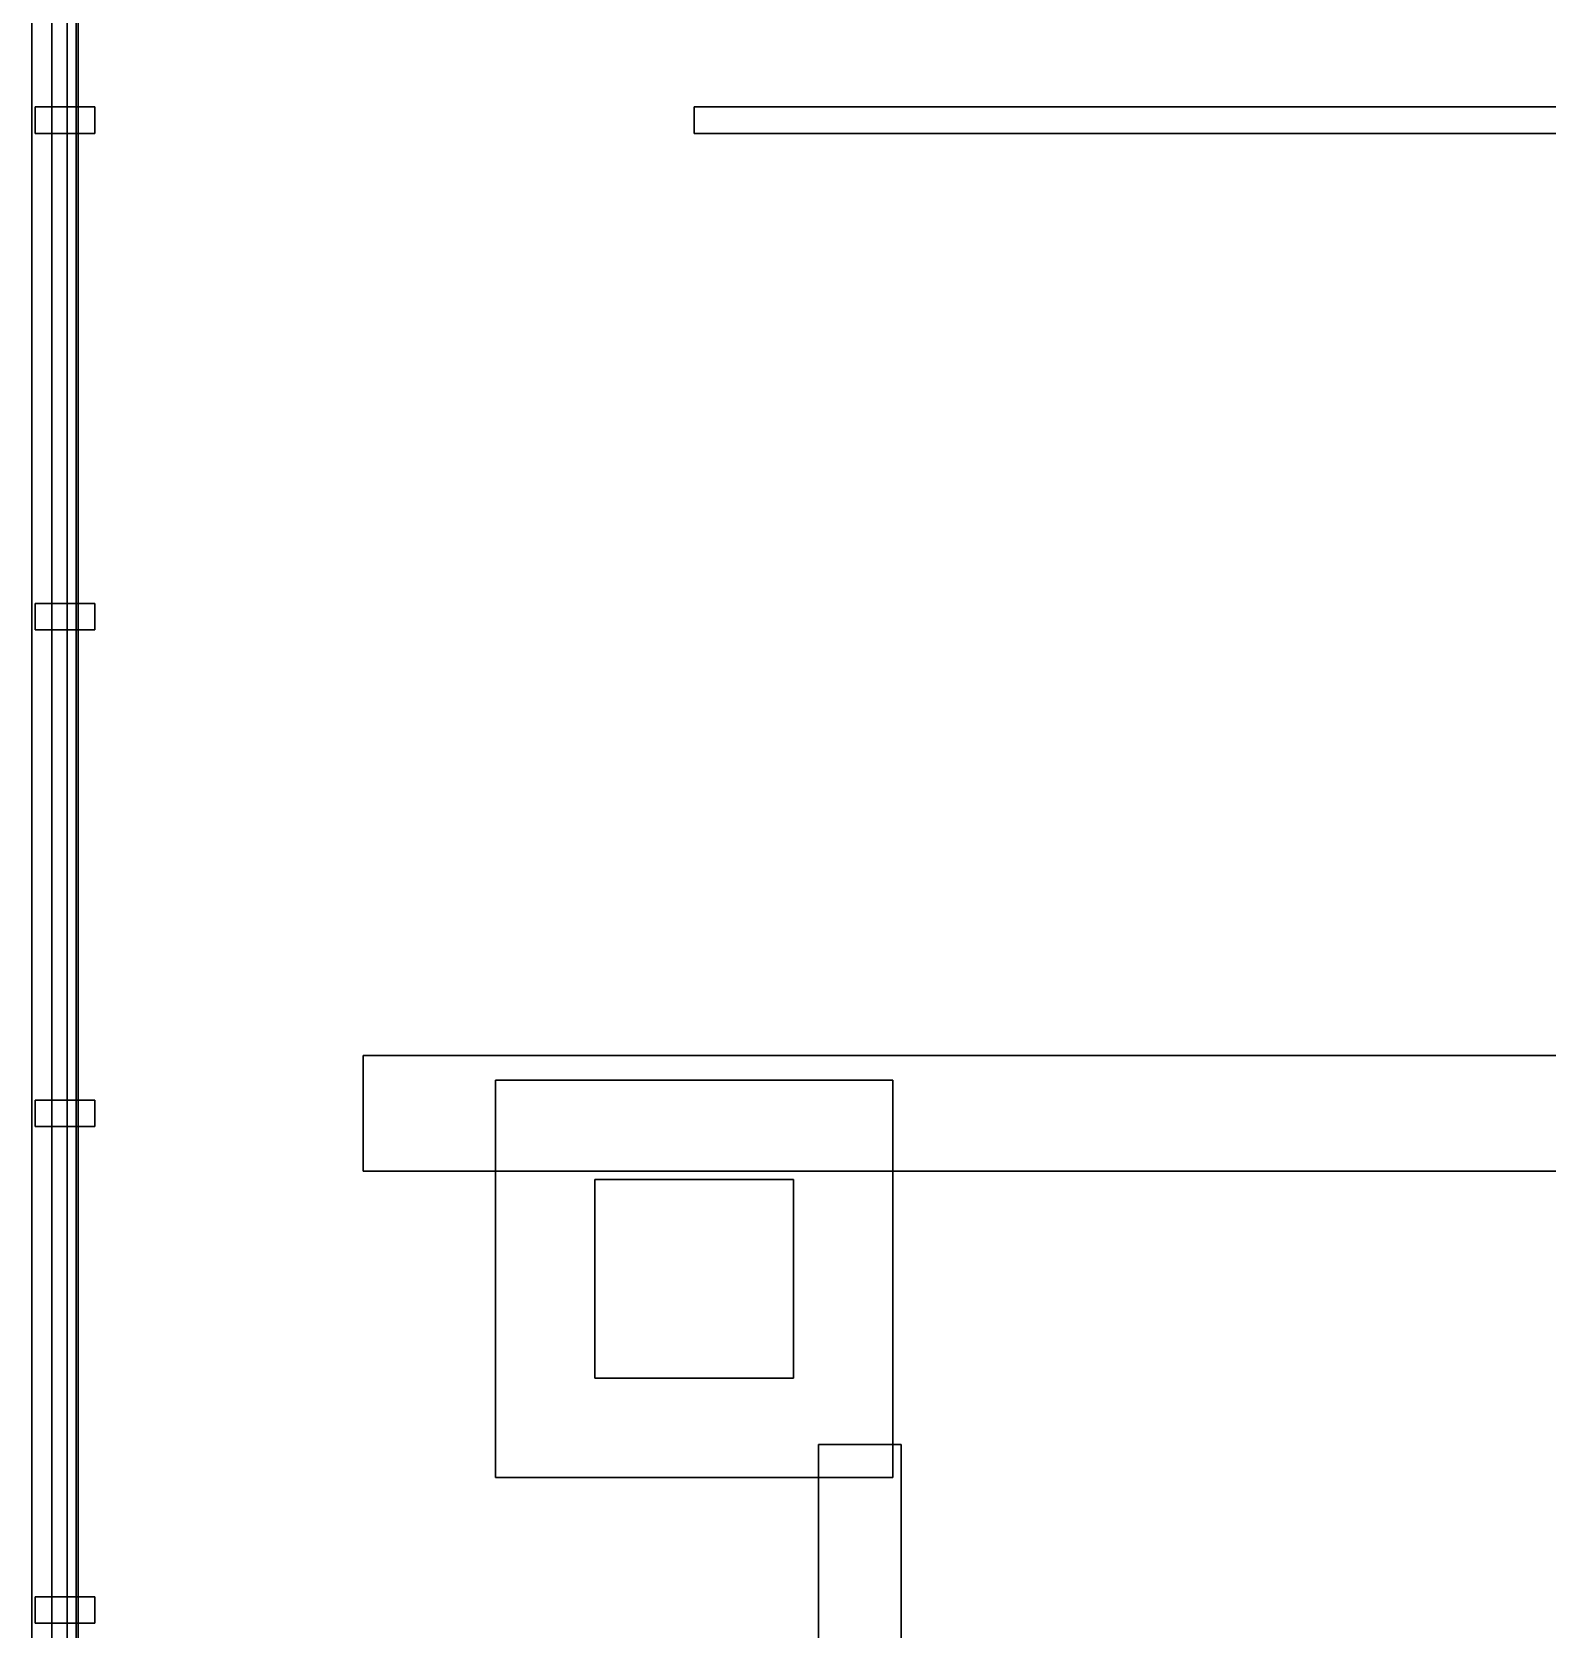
# Model space of a CAD drawing. Extents: x -17000 to 17000, y -13300 to 12090.
# Drawn here: x -17000 to -12425, y 2442 to 7266 of the extents above; entities that cross this region are included whole.
import ezdxf

# ---------------------------------------------------------------- set-up
doc = ezdxf.new("R2010")
doc.units = 0
for name, color, linetype in [('A-GLAZ', 5, 'CONTINUOUS'), ('A-WALL', 7, 'CONTINUOUS'), ('E-TRAY', 1, 'CONTINUOUS'), ('F-SPRN', 1, 'CONTINUOUS'), ('S-COLS', 9, 'CONTINUOUS'), ('S-SLAB', 8, 'CONTINUOUS')]:
    doc.layers.add(name, color=color, linetype=linetype)

msp = doc.modelspace()

# ---------------------------------------------------------------- linework, layer by layer
at = {"layer": 'A-GLAZ'}
for points in [[(-16940, -11900, 940), (-16860, -11900, 940), (-16860, 11900, 940), (-16940, 11900, 940)], [(-16860, -11900, 860), (-16940, -11900, 860), (-16940, 11900, 860), (-16860, 11900, 860)], [(-16940, -11900, 860), (-16940, -11900, 940), (-16940, 11900, 940), (-16940, 11900, 860)], [(-16940, -11900, 2840), (-16860, -11900, 2840), (-16860, 11900, 2840), (-16940, 11900, 2840)], [(-16860, -11900, 2760), (-16940, -11900, 2760), (-16940, 11900, 2760), (-16860, 11900, 2760)], [(-16940, -11900, 2760), (-16940, -11900, 2840), (-16940, 11900, 2840), (-16940, 11900, 2760)], [(-16940, -11900, 3640), (-16860, -11900, 3640), (-16860, 11900, 3640), (-16940, 11900, 3640)], [(-16860, -11900, 3560), (-16940, -11900, 3560), (-16940, 11900, 3560), (-16860, 11900, 3560)], [(-16940, -11900, 3560), (-16940, -11900, 3640), (-16940, 11900, 3640), (-16940, 11900, 3560)], [(-16940, -11900, 4740), (-16860, -11900, 4740), (-16860, 11900, 4740), (-16940, 11900, 4740)], [(-16860, -11900, 4660), (-16940, -11900, 4660), (-16940, 11900, 4660), (-16860, 11900, 4660)], [(-16940, -11900, 4660), (-16940, -11900, 4740), (-16940, 11900, 4740), (-16940, 11900, 4660)], [(-16940, -11900, 6640), (-16860, -11900, 6640), (-16860, 11900, 6640), (-16940, 11900, 6640)], [(-16860, -11900, 6560), (-16940, -11900, 6560), (-16940, 11900, 6560), (-16860, 11900, 6560)], [(-16940, -11900, 6560), (-16940, -11900, 6640), (-16940, 11900, 6640), (-16940, 11900, 6560)], [(-16940, -11900, 7440), (-16860, -11900, 7440), (-16860, 11900, 7440), (-16940, 11900, 7440)], [(-16860, -11900, 7360), (-16940, -11900, 7360), (-16940, 11900, 7360), (-16860, 11900, 7360)], [(-16940, -11900, 7360), (-16940, -11900, 7440), (-16940, 11900, 7440), (-16940, 11900, 7360)], [(-16940, -11900, 8540), (-16860, -11900, 8540), (-16860, 11900, 8540), (-16940, 11900, 8540)], [(-16860, -11900, 8460), (-16940, -11900, 8460), (-16940, 11900, 8460), (-16860, 11900, 8460)], [(-16940, -11900, 8460), (-16940, -11900, 8540), (-16940, 11900, 8540), (-16940, 11900, 8460)], [(-16940, -11900, 10440), (-16860, -11900, 10440), (-16860, 11900, 10440), (-16940, 11900, 10440)], [(-16860, -11900, 10360), (-16940, -11900, 10360), (-16940, 11900, 10360), (-16860, 11900, 10360)], [(-16940, -11900, 10360), (-16940, -11900, 10440), (-16940, 11900, 10440), (-16940, 11900, 10360)], [(-16940, -11900, 11240), (-16860, -11900, 11240), (-16860, 11900, 11240), (-16940, 11900, 11240)], [(-16860, -11900, 11160), (-16940, -11900, 11160), (-16940, 11900, 11160), (-16860, 11900, 11160)], [(-16940, -11900, 11160), (-16940, -11900, 11240), (-16940, 11900, 11240), (-16940, 11900, 11160)], [(-16940, -11900, 12340), (-16860, -11900, 12340), (-16860, 11900, 12340), (-16940, 11900, 12340)], [(-16860, -11900, 12260), (-16940, -11900, 12260), (-16940, 11900, 12260), (-16860, 11900, 12260)], [(-16940, -11900, 12260), (-16940, -11900, 12340), (-16940, 11900, 12340), (-16940, 11900, 12260)], [(-16940, -11900, 14240), (-16860, -11900, 14240), (-16860, 11900, 14240), (-16940, 11900, 14240)], [(-16860, -11900, 14160), (-16940, -11900, 14160), (-16940, 11900, 14160), (-16860, 11900, 14160)], [(-16940, -11900, 14160), (-16940, -11900, 14240), (-16940, 11900, 14240), (-16940, 11900, 14160)], [(-16940, -11900, 15040), (-16860, -11900, 15040), (-16860, 11900, 15040), (-16940, 11900, 15040)], [(-16860, -11900, 14960), (-16940, -11900, 14960), (-16940, 11900, 14960), (-16860, 11900, 14960)], [(-16940, -11900, 14960), (-16940, -11900, 15040), (-16940, 11900, 15040), (-16940, 11900, 14960)], [(-16940, -11900, 16140), (-16860, -11900, 16140), (-16860, 11900, 16140), (-16940, 11900, 16140)], [(-16860, -11900, 16060), (-16940, -11900, 16060), (-16940, 11900, 16060), (-16860, 11900, 16060)], [(-16940, -11900, 16060), (-16940, -11900, 16140), (-16940, 11900, 16140), (-16940, 11900, 16060)], [(-16940, -11900, 18040), (-16860, -11900, 18040), (-16860, 11900, 18040), (-16940, 11900, 18040)], [(-16860, -11900, 17960), (-16940, -11900, 17960), (-16940, 11900, 17960), (-16860, 11900, 17960)], [(-16940, -11900, 17960), (-16940, -11900, 18040), (-16940, 11900, 18040), (-16940, 11900, 17960)], [(-16940, -11900, 18840), (-16860, -11900, 18840), (-16860, 11900, 18840), (-16940, 11900, 18840)], [(-16860, -11900, 18760), (-16940, -11900, 18760), (-16940, 11900, 18760), (-16860, 11900, 18760)], [(-16940, -11900, 18760), (-16940, -11900, 18840), (-16940, 11900, 18840), (-16940, 11900, 18760)], [(-16940, -11900, 19940), (-16860, -11900, 19940), (-16860, 11900, 19940), (-16940, 11900, 19940)], [(-16860, -11900, 19860), (-16940, -11900, 19860), (-16940, 11900, 19860), (-16860, 11900, 19860)], [(-16940, -11900, 19860), (-16940, -11900, 19940), (-16940, 11900, 19940), (-16940, 11900, 19860)], [(-16940, -11900, 21840), (-16860, -11900, 21840), (-16860, 11900, 21840), (-16940, 11900, 21840)], [(-16860, -11900, 21760), (-16940, -11900, 21760), (-16940, 11900, 21760), (-16860, 11900, 21760)], [(-16940, -11900, 21760), (-16940, -11900, 21840), (-16940, 11900, 21840), (-16940, 11900, 21760)], [(-16940, -11900, 22640), (-16860, -11900, 22640), (-16860, 11900, 22640), (-16940, 11900, 22640)], [(-16860, -11900, 22560), (-16940, -11900, 22560), (-16940, 11900, 22560), (-16860, 11900, 22560)], [(-16940, -11900, 22560), (-16940, -11900, 22640), (-16940, 11900, 22640), (-16940, 11900, 22560)], [(-16940, -11900, 23740), (-16860, -11900, 23740), (-16860, 11900, 23740), (-16940, 11900, 23740)], [(-16860, -11900, 23660), (-16940, -11900, 23660), (-16940, 11900, 23660), (-16860, 11900, 23660)], [(-16940, -11900, 23660), (-16940, -11900, 23740), (-16940, 11900, 23740), (-16940, 11900, 23660)], [(-16940, -11900, 25640), (-16860, -11900, 25640), (-16860, 11900, 25640), (-16940, 11900, 25640)], [(-16860, -11900, 25560), (-16940, -11900, 25560), (-16940, 11900, 25560), (-16860, 11900, 25560)], [(-16940, -11900, 25560), (-16940, -11900, 25640), (-16940, 11900, 25640), (-16940, 11900, 25560)], [(-16940, -11900, 26440), (-16860, -11900, 26440), (-16860, 11900, 26440), (-16940, 11900, 26440)], [(-16860, -11900, 26360), (-16940, -11900, 26360), (-16940, 11900, 26360), (-16860, 11900, 26360)], [(-16940, -11900, 26360), (-16940, -11900, 26440), (-16940, 11900, 26440), (-16940, 11900, 26360)], [(-16860, -11900, 860), (-16860, 11900, 860), (-16860, 11900, 940), (-16860, -11900, 940)], [(-16860, -11900, 2760), (-16860, 11900, 2760), (-16860, 11900, 2840), (-16860, -11900, 2840)], [(-16860, -11900, 3560), (-16860, 11900, 3560), (-16860, 11900, 3640), (-16860, -11900, 3640)], [(-16860, -11900, 4660), (-16860, 11900, 4660), (-16860, 11900, 4740), (-16860, -11900, 4740)], [(-16860, -11900, 6560), (-16860, 11900, 6560), (-16860, 11900, 6640), (-16860, -11900, 6640)], [(-16860, -11900, 7360), (-16860, 11900, 7360), (-16860, 11900, 7440), (-16860, -11900, 7440)], [(-16860, -11900, 8460), (-16860, 11900, 8460), (-16860, 11900, 8540), (-16860, -11900, 8540)], [(-16860, -11900, 10360), (-16860, 11900, 10360), (-16860, 11900, 10440), (-16860, -11900, 10440)], [(-16860, -11900, 11160), (-16860, 11900, 11160), (-16860, 11900, 11240), (-16860, -11900, 11240)], [(-16860, -11900, 12260), (-16860, 11900, 12260), (-16860, 11900, 12340), (-16860, -11900, 12340)], [(-16860, -11900, 14160), (-16860, 11900, 14160), (-16860, 11900, 14240), (-16860, -11900, 14240)], [(-16860, -11900, 14960), (-16860, 11900, 14960), (-16860, 11900, 15040), (-16860, -11900, 15040)], [(-16860, -11900, 16060), (-16860, 11900, 16060), (-16860, 11900, 16140), (-16860, -11900, 16140)], [(-16860, -11900, 17960), (-16860, 11900, 17960), (-16860, 11900, 18040), (-16860, -11900, 18040)], [(-16860, -11900, 18760), (-16860, 11900, 18760), (-16860, 11900, 18840), (-16860, -11900, 18840)], [(-16860, -11900, 19860), (-16860, 11900, 19860), (-16860, 11900, 19940), (-16860, -11900, 19940)], [(-16860, -11900, 21760), (-16860, 11900, 21760), (-16860, 11900, 21840), (-16860, -11900, 21840)], [(-16860, -11900, 22560), (-16860, 11900, 22560), (-16860, 11900, 22640), (-16860, -11900, 22640)], [(-16860, -11900, 23660), (-16860, 11900, 23660), (-16860, 11900, 23740), (-16860, -11900, 23740)], [(-16860, -11900, 25560), (-16860, 11900, 25560), (-16860, 11900, 25640), (-16860, -11900, 25640)], [(-16860, -11900, 26360), (-16860, 11900, 26360), (-16860, 11900, 26440), (-16860, -11900, 26440)], [(-16894, -11800, 3600), (-16866, -11800, 3600), (-16866, 11800, 3600), (-16894, 11800, 3600)], [(-16866, -11800, 200), (-16894, -11800, 200), (-16894, 11800, 200), (-16866, 11800, 200)], [(-16894, -11800, 200), (-16894, -11800, 3600), (-16894, 11800, 3600), (-16894, 11800, 200)], [(-16894, -11800, 7400), (-16866, -11800, 7400), (-16866, 11800, 7400), (-16894, 11800, 7400)], [(-16866, -11800, 4000), (-16894, -11800, 4000), (-16894, 11800, 4000), (-16866, 11800, 4000)], [(-16894, -11800, 4000), (-16894, -11800, 7400), (-16894, 11800, 7400), (-16894, 11800, 4000)], [(-16894, -11800, 11200), (-16866, -11800, 11200), (-16866, 11800, 11200), (-16894, 11800, 11200)], [(-16866, -11800, 7800), (-16894, -11800, 7800), (-16894, 11800, 7800), (-16866, 11800, 7800)], [(-16894, -11800, 7800), (-16894, -11800, 11200), (-16894, 11800, 11200), (-16894, 11800, 7800)], [(-16894, -11800, 15000), (-16866, -11800, 15000), (-16866, 11800, 15000), (-16894, 11800, 15000)], [(-16866, -11800, 11600), (-16894, -11800, 11600), (-16894, 11800, 11600), (-16866, 11800, 11600)], [(-16894, -11800, 11600), (-16894, -11800, 15000), (-16894, 11800, 15000), (-16894, 11800, 11600)], [(-16894, -11800, 18800), (-16866, -11800, 18800), (-16866, 11800, 18800), (-16894, 11800, 18800)], [(-16866, -11800, 15400), (-16894, -11800, 15400), (-16894, 11800, 15400), (-16866, 11800, 15400)], [(-16894, -11800, 15400), (-16894, -11800, 18800), (-16894, 11800, 18800), (-16894, 11800, 15400)], [(-16894, -11800, 22600), (-16866, -11800, 22600), (-16866, 11800, 22600), (-16894, 11800, 22600)], [(-16866, -11800, 19200), (-16894, -11800, 19200), (-16894, 11800, 19200), (-16866, 11800, 19200)], [(-16894, -11800, 19200), (-16894, -11800, 22600), (-16894, 11800, 22600), (-16894, 11800, 19200)], [(-16894, -11800, 26400), (-16866, -11800, 26400), (-16866, 11800, 26400), (-16894, 11800, 26400)], [(-16866, -11800, 23000), (-16894, -11800, 23000), (-16894, 11800, 23000), (-16866, 11800, 23000)], [(-16894, -11800, 23000), (-16894, -11800, 26400), (-16894, 11800, 26400), (-16894, 11800, 23000)], [(-16866, -11800, 200), (-16866, 11800, 200), (-16866, 11800, 3600), (-16866, -11800, 3600)], [(-16866, -11800, 4000), (-16866, 11800, 4000), (-16866, 11800, 7400), (-16866, -11800, 7400)], [(-16866, -11800, 7800), (-16866, 11800, 7800), (-16866, 11800, 11200), (-16866, -11800, 11200)], [(-16866, -11800, 11600), (-16866, 11800, 11600), (-16866, 11800, 15000), (-16866, -11800, 15000)], [(-16866, -11800, 15400), (-16866, 11800, 15400), (-16866, 11800, 18800), (-16866, -11800, 18800)], [(-16866, -11800, 19200), (-16866, 11800, 19200), (-16866, 11800, 22600), (-16866, -11800, 22600)], [(-16866, -11800, 23000), (-16866, 11800, 23000), (-16866, 11800, 26400), (-16866, -11800, 26400)], [(-16990, 6960, 3625), (-16810, 6960, 3625), (-16810, 7040, 3625), (-16990, 7040, 3625)], [(-16810, 6960, 175), (-16990, 6960, 175), (-16990, 7040, 175), (-16810, 7040, 175)], [(-16990, 7040, 175), (-16990, 7040, 3625), (-16810, 7040, 3625), (-16810, 7040, 175)], [(-16990, 6960, 175), (-16990, 6960, 3625), (-16990, 7040, 3625), (-16990, 7040, 175)], [(-16990, 6960, 7425), (-16810, 6960, 7425), (-16810, 7040, 7425), (-16990, 7040, 7425)], [(-16810, 6960, 3975), (-16990, 6960, 3975), (-16990, 7040, 3975), (-16810, 7040, 3975)], [(-16990, 7040, 3975), (-16990, 7040, 7425), (-16810, 7040, 7425), (-16810, 7040, 3975)], [(-16990, 6960, 3975), (-16990, 6960, 7425), (-16990, 7040, 7425), (-16990, 7040, 3975)], [(-16990, 6960, 11225), (-16810, 6960, 11225), (-16810, 7040, 11225), (-16990, 7040, 11225)], [(-16810, 6960, 7775), (-16990, 6960, 7775), (-16990, 7040, 7775), (-16810, 7040, 7775)], [(-16990, 7040, 7775), (-16990, 7040, 11225), (-16810, 7040, 11225), (-16810, 7040, 7775)], [(-16990, 6960, 7775), (-16990, 6960, 11225), (-16990, 7040, 11225), (-16990, 7040, 7775)], [(-16990, 6960, 15025), (-16810, 6960, 15025), (-16810, 7040, 15025), (-16990, 7040, 15025)], [(-16810, 6960, 11575), (-16990, 6960, 11575), (-16990, 7040, 11575), (-16810, 7040, 11575)], [(-16990, 7040, 11575), (-16990, 7040, 15025), (-16810, 7040, 15025), (-16810, 7040, 11575)], [(-16990, 6960, 11575), (-16990, 6960, 15025), (-16990, 7040, 15025), (-16990, 7040, 11575)], [(-16990, 6960, 18825), (-16810, 6960, 18825), (-16810, 7040, 18825), (-16990, 7040, 18825)], [(-16810, 6960, 15375), (-16990, 6960, 15375), (-16990, 7040, 15375), (-16810, 7040, 15375)], [(-16990, 7040, 15375), (-16990, 7040, 18825), (-16810, 7040, 18825), (-16810, 7040, 15375)], [(-16990, 6960, 15375), (-16990, 6960, 18825), (-16990, 7040, 18825), (-16990, 7040, 15375)], [(-16990, 6960, 22625), (-16810, 6960, 22625), (-16810, 7040, 22625), (-16990, 7040, 22625)], [(-16810, 6960, 19175), (-16990, 6960, 19175), (-16990, 7040, 19175), (-16810, 7040, 19175)], [(-16990, 7040, 19175), (-16990, 7040, 22625), (-16810, 7040, 22625), (-16810, 7040, 19175)], [(-16990, 6960, 19175), (-16990, 6960, 22625), (-16990, 7040, 22625), (-16990, 7040, 19175)], [(-16990, 6960, 26425), (-16810, 6960, 26425), (-16810, 7040, 26425), (-16990, 7040, 26425)], [(-16810, 6960, 22975), (-16990, 6960, 22975), (-16990, 7040, 22975), (-16810, 7040, 22975)], [(-16990, 7040, 22975), (-16990, 7040, 26425), (-16810, 7040, 26425), (-16810, 7040, 22975)], [(-16990, 6960, 22975), (-16990, 6960, 26425), (-16990, 7040, 26425), (-16990, 7040, 22975)], [(-16810, 6960, 175), (-16810, 7040, 175), (-16810, 7040, 3625), (-16810, 6960, 3625)], [(-16810, 6960, 3975), (-16810, 7040, 3975), (-16810, 7040, 7425), (-16810, 6960, 7425)], [(-16810, 6960, 7775), (-16810, 7040, 7775), (-16810, 7040, 11225), (-16810, 6960, 11225)], [(-16810, 6960, 11575), (-16810, 7040, 11575), (-16810, 7040, 15025), (-16810, 6960, 15025)], [(-16810, 6960, 15375), (-16810, 7040, 15375), (-16810, 7040, 18825), (-16810, 6960, 18825)], [(-16810, 6960, 19175), (-16810, 7040, 19175), (-16810, 7040, 22625), (-16810, 6960, 22625)], [(-16810, 6960, 22975), (-16810, 7040, 22975), (-16810, 7040, 26425), (-16810, 6960, 26425)], [(-16990, 6960, 175), (-16810, 6960, 175), (-16810, 6960, 3625), (-16990, 6960, 3625)], [(-16990, 6960, 3975), (-16810, 6960, 3975), (-16810, 6960, 7425), (-16990, 6960, 7425)], [(-16990, 6960, 7775), (-16810, 6960, 7775), (-16810, 6960, 11225), (-16990, 6960, 11225)], [(-16990, 6960, 11575), (-16810, 6960, 11575), (-16810, 6960, 15025), (-16990, 6960, 15025)], [(-16990, 6960, 15375), (-16810, 6960, 15375), (-16810, 6960, 18825), (-16990, 6960, 18825)], [(-16990, 6960, 19175), (-16810, 6960, 19175), (-16810, 6960, 22625), (-16990, 6960, 22625)], [(-16990, 6960, 22975), (-16810, 6960, 22975), (-16810, 6960, 26425), (-16990, 6960, 26425)], [(-16990, 5460, 3625), (-16810, 5460, 3625), (-16810, 5540, 3625), (-16990, 5540, 3625)], [(-16810, 5460, 175), (-16990, 5460, 175), (-16990, 5540, 175), (-16810, 5540, 175)], [(-16990, 5540, 175), (-16990, 5540, 3625), (-16810, 5540, 3625), (-16810, 5540, 175)], [(-16990, 5460, 175), (-16990, 5460, 3625), (-16990, 5540, 3625), (-16990, 5540, 175)], [(-16990, 5460, 7425), (-16810, 5460, 7425), (-16810, 5540, 7425), (-16990, 5540, 7425)], [(-16810, 5460, 3975), (-16990, 5460, 3975), (-16990, 5540, 3975), (-16810, 5540, 3975)], [(-16990, 5540, 3975), (-16990, 5540, 7425), (-16810, 5540, 7425), (-16810, 5540, 3975)], [(-16990, 5460, 3975), (-16990, 5460, 7425), (-16990, 5540, 7425), (-16990, 5540, 3975)], [(-16990, 5460, 11225), (-16810, 5460, 11225), (-16810, 5540, 11225), (-16990, 5540, 11225)], [(-16810, 5460, 7775), (-16990, 5460, 7775), (-16990, 5540, 7775), (-16810, 5540, 7775)], [(-16990, 5540, 7775), (-16990, 5540, 11225), (-16810, 5540, 11225), (-16810, 5540, 7775)], [(-16990, 5460, 7775), (-16990, 5460, 11225), (-16990, 5540, 11225), (-16990, 5540, 7775)], [(-16990, 5460, 15025), (-16810, 5460, 15025), (-16810, 5540, 15025), (-16990, 5540, 15025)], [(-16810, 5460, 11575), (-16990, 5460, 11575), (-16990, 5540, 11575), (-16810, 5540, 11575)], [(-16990, 5540, 11575), (-16990, 5540, 15025), (-16810, 5540, 15025), (-16810, 5540, 11575)], [(-16990, 5460, 11575), (-16990, 5460, 15025), (-16990, 5540, 15025), (-16990, 5540, 11575)], [(-16990, 5460, 18825), (-16810, 5460, 18825), (-16810, 5540, 18825), (-16990, 5540, 18825)], [(-16810, 5460, 15375), (-16990, 5460, 15375), (-16990, 5540, 15375), (-16810, 5540, 15375)], [(-16990, 5540, 15375), (-16990, 5540, 18825), (-16810, 5540, 18825), (-16810, 5540, 15375)], [(-16990, 5460, 15375), (-16990, 5460, 18825), (-16990, 5540, 18825), (-16990, 5540, 15375)], [(-16990, 5460, 22625), (-16810, 5460, 22625), (-16810, 5540, 22625), (-16990, 5540, 22625)], [(-16810, 5460, 19175), (-16990, 5460, 19175), (-16990, 5540, 19175), (-16810, 5540, 19175)], [(-16990, 5540, 19175), (-16990, 5540, 22625), (-16810, 5540, 22625), (-16810, 5540, 19175)], [(-16990, 5460, 19175), (-16990, 5460, 22625), (-16990, 5540, 22625), (-16990, 5540, 19175)], [(-16990, 5460, 26425), (-16810, 5460, 26425), (-16810, 5540, 26425), (-16990, 5540, 26425)], [(-16810, 5460, 22975), (-16990, 5460, 22975), (-16990, 5540, 22975), (-16810, 5540, 22975)], [(-16990, 5540, 22975), (-16990, 5540, 26425), (-16810, 5540, 26425), (-16810, 5540, 22975)], [(-16990, 5460, 22975), (-16990, 5460, 26425), (-16990, 5540, 26425), (-16990, 5540, 22975)], [(-16810, 5460, 175), (-16810, 5540, 175), (-16810, 5540, 3625), (-16810, 5460, 3625)], [(-16810, 5460, 3975), (-16810, 5540, 3975), (-16810, 5540, 7425), (-16810, 5460, 7425)], [(-16810, 5460, 7775), (-16810, 5540, 7775), (-16810, 5540, 11225), (-16810, 5460, 11225)], [(-16810, 5460, 11575), (-16810, 5540, 11575), (-16810, 5540, 15025), (-16810, 5460, 15025)], [(-16810, 5460, 15375), (-16810, 5540, 15375), (-16810, 5540, 18825), (-16810, 5460, 18825)], [(-16810, 5460, 19175), (-16810, 5540, 19175), (-16810, 5540, 22625), (-16810, 5460, 22625)], [(-16810, 5460, 22975), (-16810, 5540, 22975), (-16810, 5540, 26425), (-16810, 5460, 26425)], [(-16990, 5460, 175), (-16810, 5460, 175), (-16810, 5460, 3625), (-16990, 5460, 3625)], [(-16990, 5460, 3975), (-16810, 5460, 3975), (-16810, 5460, 7425), (-16990, 5460, 7425)], [(-16990, 5460, 7775), (-16810, 5460, 7775), (-16810, 5460, 11225), (-16990, 5460, 11225)], [(-16990, 5460, 11575), (-16810, 5460, 11575), (-16810, 5460, 15025), (-16990, 5460, 15025)], [(-16990, 5460, 15375), (-16810, 5460, 15375), (-16810, 5460, 18825), (-16990, 5460, 18825)], [(-16990, 5460, 19175), (-16810, 5460, 19175), (-16810, 5460, 22625), (-16990, 5460, 22625)], [(-16990, 5460, 22975), (-16810, 5460, 22975), (-16810, 5460, 26425), (-16990, 5460, 26425)], [(-16990, 3960, 3625), (-16810, 3960, 3625), (-16810, 4040, 3625), (-16990, 4040, 3625)], [(-16810, 3960, 175), (-16990, 3960, 175), (-16990, 4040, 175), (-16810, 4040, 175)], [(-16990, 4040, 175), (-16990, 4040, 3625), (-16810, 4040, 3625), (-16810, 4040, 175)], [(-16990, 3960, 175), (-16990, 3960, 3625), (-16990, 4040, 3625), (-16990, 4040, 175)], [(-16990, 3960, 7425), (-16810, 3960, 7425), (-16810, 4040, 7425), (-16990, 4040, 7425)], [(-16810, 3960, 3975), (-16990, 3960, 3975), (-16990, 4040, 3975), (-16810, 4040, 3975)], [(-16990, 4040, 3975), (-16990, 4040, 7425), (-16810, 4040, 7425), (-16810, 4040, 3975)], [(-16990, 3960, 3975), (-16990, 3960, 7425), (-16990, 4040, 7425), (-16990, 4040, 3975)], [(-16990, 3960, 11225), (-16810, 3960, 11225), (-16810, 4040, 11225), (-16990, 4040, 11225)], [(-16810, 3960, 7775), (-16990, 3960, 7775), (-16990, 4040, 7775), (-16810, 4040, 7775)], [(-16990, 4040, 7775), (-16990, 4040, 11225), (-16810, 4040, 11225), (-16810, 4040, 7775)], [(-16990, 3960, 7775), (-16990, 3960, 11225), (-16990, 4040, 11225), (-16990, 4040, 7775)], [(-16990, 3960, 15025), (-16810, 3960, 15025), (-16810, 4040, 15025), (-16990, 4040, 15025)], [(-16810, 3960, 11575), (-16990, 3960, 11575), (-16990, 4040, 11575), (-16810, 4040, 11575)], [(-16990, 4040, 11575), (-16990, 4040, 15025), (-16810, 4040, 15025), (-16810, 4040, 11575)], [(-16990, 3960, 11575), (-16990, 3960, 15025), (-16990, 4040, 15025), (-16990, 4040, 11575)], [(-16990, 3960, 18825), (-16810, 3960, 18825), (-16810, 4040, 18825), (-16990, 4040, 18825)], [(-16810, 3960, 15375), (-16990, 3960, 15375), (-16990, 4040, 15375), (-16810, 4040, 15375)], [(-16990, 4040, 15375), (-16990, 4040, 18825), (-16810, 4040, 18825), (-16810, 4040, 15375)], [(-16990, 3960, 15375), (-16990, 3960, 18825), (-16990, 4040, 18825), (-16990, 4040, 15375)], [(-16990, 3960, 22625), (-16810, 3960, 22625), (-16810, 4040, 22625), (-16990, 4040, 22625)], [(-16810, 3960, 19175), (-16990, 3960, 19175), (-16990, 4040, 19175), (-16810, 4040, 19175)], [(-16990, 4040, 19175), (-16990, 4040, 22625), (-16810, 4040, 22625), (-16810, 4040, 19175)], [(-16990, 3960, 19175), (-16990, 3960, 22625), (-16990, 4040, 22625), (-16990, 4040, 19175)], [(-16990, 3960, 26425), (-16810, 3960, 26425), (-16810, 4040, 26425), (-16990, 4040, 26425)], [(-16810, 3960, 22975), (-16990, 3960, 22975), (-16990, 4040, 22975), (-16810, 4040, 22975)], [(-16990, 4040, 22975), (-16990, 4040, 26425), (-16810, 4040, 26425), (-16810, 4040, 22975)], [(-16990, 3960, 22975), (-16990, 3960, 26425), (-16990, 4040, 26425), (-16990, 4040, 22975)], [(-16810, 3960, 175), (-16810, 4040, 175), (-16810, 4040, 3625), (-16810, 3960, 3625)], [(-16810, 3960, 3975), (-16810, 4040, 3975), (-16810, 4040, 7425), (-16810, 3960, 7425)], [(-16810, 3960, 7775), (-16810, 4040, 7775), (-16810, 4040, 11225), (-16810, 3960, 11225)], [(-16810, 3960, 11575), (-16810, 4040, 11575), (-16810, 4040, 15025), (-16810, 3960, 15025)], [(-16810, 3960, 15375), (-16810, 4040, 15375), (-16810, 4040, 18825), (-16810, 3960, 18825)], [(-16810, 3960, 19175), (-16810, 4040, 19175), (-16810, 4040, 22625), (-16810, 3960, 22625)], [(-16810, 3960, 22975), (-16810, 4040, 22975), (-16810, 4040, 26425), (-16810, 3960, 26425)], [(-16990, 3960, 175), (-16810, 3960, 175), (-16810, 3960, 3625), (-16990, 3960, 3625)], [(-16990, 3960, 3975), (-16810, 3960, 3975), (-16810, 3960, 7425), (-16990, 3960, 7425)], [(-16990, 3960, 7775), (-16810, 3960, 7775), (-16810, 3960, 11225), (-16990, 3960, 11225)], [(-16990, 3960, 11575), (-16810, 3960, 11575), (-16810, 3960, 15025), (-16990, 3960, 15025)], [(-16990, 3960, 15375), (-16810, 3960, 15375), (-16810, 3960, 18825), (-16990, 3960, 18825)], [(-16990, 3960, 19175), (-16810, 3960, 19175), (-16810, 3960, 22625), (-16990, 3960, 22625)], [(-16990, 3960, 22975), (-16810, 3960, 22975), (-16810, 3960, 26425), (-16990, 3960, 26425)], [(-16990, 2460, 3625), (-16810, 2460, 3625), (-16810, 2540, 3625), (-16990, 2540, 3625)], [(-16810, 2460, 175), (-16990, 2460, 175), (-16990, 2540, 175), (-16810, 2540, 175)], [(-16990, 2540, 175), (-16990, 2540, 3625), (-16810, 2540, 3625), (-16810, 2540, 175)], [(-16990, 2460, 175), (-16990, 2460, 3625), (-16990, 2540, 3625), (-16990, 2540, 175)], [(-16990, 2460, 7425), (-16810, 2460, 7425), (-16810, 2540, 7425), (-16990, 2540, 7425)], [(-16810, 2460, 3975), (-16990, 2460, 3975), (-16990, 2540, 3975), (-16810, 2540, 3975)], [(-16990, 2540, 3975), (-16990, 2540, 7425), (-16810, 2540, 7425), (-16810, 2540, 3975)], [(-16990, 2460, 3975), (-16990, 2460, 7425), (-16990, 2540, 7425), (-16990, 2540, 3975)], [(-16990, 2460, 11225), (-16810, 2460, 11225), (-16810, 2540, 11225), (-16990, 2540, 11225)], [(-16810, 2460, 7775), (-16990, 2460, 7775), (-16990, 2540, 7775), (-16810, 2540, 7775)], [(-16990, 2540, 7775), (-16990, 2540, 11225), (-16810, 2540, 11225), (-16810, 2540, 7775)], [(-16990, 2460, 7775), (-16990, 2460, 11225), (-16990, 2540, 11225), (-16990, 2540, 7775)], [(-16990, 2460, 15025), (-16810, 2460, 15025), (-16810, 2540, 15025), (-16990, 2540, 15025)], [(-16810, 2460, 11575), (-16990, 2460, 11575), (-16990, 2540, 11575), (-16810, 2540, 11575)], [(-16990, 2540, 11575), (-16990, 2540, 15025), (-16810, 2540, 15025), (-16810, 2540, 11575)], [(-16990, 2460, 11575), (-16990, 2460, 15025), (-16990, 2540, 15025), (-16990, 2540, 11575)], [(-16990, 2460, 18825), (-16810, 2460, 18825), (-16810, 2540, 18825), (-16990, 2540, 18825)], [(-16810, 2460, 15375), (-16990, 2460, 15375), (-16990, 2540, 15375), (-16810, 2540, 15375)], [(-16990, 2540, 15375), (-16990, 2540, 18825), (-16810, 2540, 18825), (-16810, 2540, 15375)], [(-16990, 2460, 15375), (-16990, 2460, 18825), (-16990, 2540, 18825), (-16990, 2540, 15375)], [(-16990, 2460, 22625), (-16810, 2460, 22625), (-16810, 2540, 22625), (-16990, 2540, 22625)], [(-16810, 2460, 19175), (-16990, 2460, 19175), (-16990, 2540, 19175), (-16810, 2540, 19175)], [(-16990, 2540, 19175), (-16990, 2540, 22625), (-16810, 2540, 22625), (-16810, 2540, 19175)], [(-16990, 2460, 19175), (-16990, 2460, 22625), (-16990, 2540, 22625), (-16990, 2540, 19175)], [(-16990, 2460, 26425), (-16810, 2460, 26425), (-16810, 2540, 26425), (-16990, 2540, 26425)], [(-16810, 2460, 22975), (-16990, 2460, 22975), (-16990, 2540, 22975), (-16810, 2540, 22975)], [(-16990, 2540, 22975), (-16990, 2540, 26425), (-16810, 2540, 26425), (-16810, 2540, 22975)], [(-16990, 2460, 22975), (-16990, 2460, 26425), (-16990, 2540, 26425), (-16990, 2540, 22975)], [(-16810, 2460, 175), (-16810, 2540, 175), (-16810, 2540, 3625), (-16810, 2460, 3625)], [(-16810, 2460, 3975), (-16810, 2540, 3975), (-16810, 2540, 7425), (-16810, 2460, 7425)], [(-16810, 2460, 7775), (-16810, 2540, 7775), (-16810, 2540, 11225), (-16810, 2460, 11225)], [(-16810, 2460, 11575), (-16810, 2540, 11575), (-16810, 2540, 15025), (-16810, 2460, 15025)], [(-16810, 2460, 15375), (-16810, 2540, 15375), (-16810, 2540, 18825), (-16810, 2460, 18825)], [(-16810, 2460, 19175), (-16810, 2540, 19175), (-16810, 2540, 22625), (-16810, 2460, 22625)], [(-16810, 2460, 22975), (-16810, 2540, 22975), (-16810, 2540, 26425), (-16810, 2460, 26425)], [(-16990, 2460, 175), (-16810, 2460, 175), (-16810, 2460, 3625), (-16990, 2460, 3625)], [(-16990, 2460, 3975), (-16810, 2460, 3975), (-16810, 2460, 7425), (-16990, 2460, 7425)], [(-16990, 2460, 7775), (-16810, 2460, 7775), (-16810, 2460, 11225), (-16990, 2460, 11225)], [(-16990, 2460, 11575), (-16810, 2460, 11575), (-16810, 2460, 15025), (-16990, 2460, 15025)], [(-16990, 2460, 15375), (-16810, 2460, 15375), (-16810, 2460, 18825), (-16990, 2460, 18825)], [(-16990, 2460, 19175), (-16810, 2460, 19175), (-16810, 2460, 22625), (-16990, 2460, 22625)], [(-16990, 2460, 22975), (-16810, 2460, 22975), (-16810, 2460, 26425), (-16990, 2460, 26425)]]:
    msp.add_3dface(points, dxfattribs=at)
at = {"layer": 'A-WALL'}
for points in [[(-14625, -3000, 3625), (-14375, -3000, 3625), (-14375, 3000, 3625), (-14625, 3000, 3625)], [(-14375, -3000, 175), (-14625, -3000, 175), (-14625, 3000, 175), (-14375, 3000, 175)], [(-14625, 3000, 175), (-14625, 3000, 3625), (-14375, 3000, 3625), (-14375, 3000, 175)], [(-14625, -3000, 175), (-14625, -3000, 3625), (-14625, 3000, 3625), (-14625, 3000, 175)], [(-14625, -3000, 7425), (-14375, -3000, 7425), (-14375, 3000, 7425), (-14625, 3000, 7425)], [(-14375, -3000, 3975), (-14625, -3000, 3975), (-14625, 3000, 3975), (-14375, 3000, 3975)], [(-14625, 3000, 3975), (-14625, 3000, 7425), (-14375, 3000, 7425), (-14375, 3000, 3975)], [(-14625, -3000, 3975), (-14625, -3000, 7425), (-14625, 3000, 7425), (-14625, 3000, 3975)], [(-14625, -3000, 11225), (-14375, -3000, 11225), (-14375, 3000, 11225), (-14625, 3000, 11225)], [(-14375, -3000, 7775), (-14625, -3000, 7775), (-14625, 3000, 7775), (-14375, 3000, 7775)], [(-14625, 3000, 7775), (-14625, 3000, 11225), (-14375, 3000, 11225), (-14375, 3000, 7775)], [(-14625, -3000, 7775), (-14625, -3000, 11225), (-14625, 3000, 11225), (-14625, 3000, 7775)], [(-14625, -3000, 15025), (-14375, -3000, 15025), (-14375, 3000, 15025), (-14625, 3000, 15025)], [(-14375, -3000, 11575), (-14625, -3000, 11575), (-14625, 3000, 11575), (-14375, 3000, 11575)], [(-14625, 3000, 11575), (-14625, 3000, 15025), (-14375, 3000, 15025), (-14375, 3000, 11575)], [(-14625, -3000, 11575), (-14625, -3000, 15025), (-14625, 3000, 15025), (-14625, 3000, 11575)], [(-14625, -3000, 18825), (-14375, -3000, 18825), (-14375, 3000, 18825), (-14625, 3000, 18825)], [(-14375, -3000, 15375), (-14625, -3000, 15375), (-14625, 3000, 15375), (-14375, 3000, 15375)], [(-14625, 3000, 15375), (-14625, 3000, 18825), (-14375, 3000, 18825), (-14375, 3000, 15375)], [(-14625, -3000, 15375), (-14625, -3000, 18825), (-14625, 3000, 18825), (-14625, 3000, 15375)], [(-14625, -3000, 22625), (-14375, -3000, 22625), (-14375, 3000, 22625), (-14625, 3000, 22625)], [(-14375, -3000, 19175), (-14625, -3000, 19175), (-14625, 3000, 19175), (-14375, 3000, 19175)], [(-14625, 3000, 19175), (-14625, 3000, 22625), (-14375, 3000, 22625), (-14375, 3000, 19175)], [(-14625, -3000, 19175), (-14625, -3000, 22625), (-14625, 3000, 22625), (-14625, 3000, 19175)], [(-14375, -3000, 175), (-14375, 3000, 175), (-14375, 3000, 3625), (-14375, -3000, 3625)], [(-14375, -3000, 3975), (-14375, 3000, 3975), (-14375, 3000, 7425), (-14375, -3000, 7425)], [(-14375, -3000, 7775), (-14375, 3000, 7775), (-14375, 3000, 11225), (-14375, -3000, 11225)], [(-14375, -3000, 11575), (-14375, 3000, 11575), (-14375, 3000, 15025), (-14375, -3000, 15025)], [(-14375, -3000, 15375), (-14375, 3000, 15375), (-14375, 3000, 18825), (-14375, -3000, 18825)], [(-14375, -3000, 19175), (-14375, 3000, 19175), (-14375, 3000, 22625), (-14375, -3000, 22625)]]:
    msp.add_3dface(points, dxfattribs=at)
at = {"layer": 'E-TRAY'}
for points in [[(-16000, 3825, 14080), (16000, 3825, 14080), (16000, 4175, 14080), (-16000, 4175, 14080)], [(16000, 3825, 14020), (-16000, 3825, 14020), (-16000, 4175, 14020), (16000, 4175, 14020)], [(-16000, 4175, 14020), (-16000, 4175, 14080), (16000, 4175, 14080), (16000, 4175, 14020)], [(-16000, 3825, 14020), (-16000, 3825, 14080), (-16000, 4175, 14080), (-16000, 4175, 14020)], [(-16000, 3825, 17880), (16000, 3825, 17880), (16000, 4175, 17880), (-16000, 4175, 17880)], [(16000, 3825, 17820), (-16000, 3825, 17820), (-16000, 4175, 17820), (16000, 4175, 17820)], [(-16000, 4175, 17820), (-16000, 4175, 17880), (16000, 4175, 17880), (16000, 4175, 17820)], [(-16000, 3825, 17820), (-16000, 3825, 17880), (-16000, 4175, 17880), (-16000, 4175, 17820)], [(-16000, 3825, 14020), (16000, 3825, 14020), (16000, 3825, 14080), (-16000, 3825, 14080)], [(-16000, 3825, 17820), (16000, 3825, 17820), (16000, 3825, 17880), (-16000, 3825, 17880)]]:
    msp.add_3dface(points, dxfattribs=at)
at = {"layer": 'F-SPRN'}
for points in [[(-15000, 6960, 14790), (15000, 6960, 14790), (15000, 7040, 14790), (-15000, 7040, 14790)], [(15000, 6960, 14710), (-15000, 6960, 14710), (-15000, 7040, 14710), (15000, 7040, 14710)], [(-15000, 7040, 14710), (-15000, 7040, 14790), (15000, 7040, 14790), (15000, 7040, 14710)], [(-15000, 6960, 14710), (-15000, 6960, 14790), (-15000, 7040, 14790), (-15000, 7040, 14710)], [(-15000, 6960, 18590), (15000, 6960, 18590), (15000, 7040, 18590), (-15000, 7040, 18590)], [(15000, 6960, 18510), (-15000, 6960, 18510), (-15000, 7040, 18510), (15000, 7040, 18510)], [(-15000, 7040, 18510), (-15000, 7040, 18590), (15000, 7040, 18590), (15000, 7040, 18510)], [(-15000, 6960, 18510), (-15000, 6960, 18590), (-15000, 7040, 18590), (-15000, 7040, 18510)], [(-15000, 6960, 14710), (15000, 6960, 14710), (15000, 6960, 14790), (-15000, 6960, 14790)], [(-15000, 6960, 18510), (15000, 6960, 18510), (15000, 6960, 18590), (-15000, 6960, 18590)]]:
    msp.add_3dface(points, dxfattribs=at)
at = {"layer": 'S-COLS'}
for points in [[(-15600, 2900, 3625), (-14400, 2900, 3625), (-14400, 4100, 3625), (-15600, 4100, 3625)], [(-14400, 2900, 3425), (-15600, 2900, 3425), (-15600, 4100, 3425), (-14400, 4100, 3425)], [(-15600, 4100, 3425), (-15600, 4100, 3625), (-14400, 4100, 3625), (-14400, 4100, 3425)], [(-15600, 2900, 3425), (-15600, 2900, 3625), (-15600, 4100, 3625), (-15600, 4100, 3425)], [(-15600, 2900, 7425), (-14400, 2900, 7425), (-14400, 4100, 7425), (-15600, 4100, 7425)], [(-14400, 2900, 7225), (-15600, 2900, 7225), (-15600, 4100, 7225), (-14400, 4100, 7225)], [(-15600, 4100, 7225), (-15600, 4100, 7425), (-14400, 4100, 7425), (-14400, 4100, 7225)], [(-15600, 2900, 7225), (-15600, 2900, 7425), (-15600, 4100, 7425), (-15600, 4100, 7225)], [(-15600, 2900, 11225), (-14400, 2900, 11225), (-14400, 4100, 11225), (-15600, 4100, 11225)], [(-14400, 2900, 11025), (-15600, 2900, 11025), (-15600, 4100, 11025), (-14400, 4100, 11025)], [(-15600, 4100, 11025), (-15600, 4100, 11225), (-14400, 4100, 11225), (-14400, 4100, 11025)], [(-15600, 2900, 11025), (-15600, 2900, 11225), (-15600, 4100, 11225), (-15600, 4100, 11025)], [(-15600, 2900, 15025), (-14400, 2900, 15025), (-14400, 4100, 15025), (-15600, 4100, 15025)], [(-14400, 2900, 14825), (-15600, 2900, 14825), (-15600, 4100, 14825), (-14400, 4100, 14825)], [(-15600, 4100, 14825), (-15600, 4100, 15025), (-14400, 4100, 15025), (-14400, 4100, 14825)], [(-15600, 2900, 14825), (-15600, 2900, 15025), (-15600, 4100, 15025), (-15600, 4100, 14825)], [(-15600, 2900, 18825), (-14400, 2900, 18825), (-14400, 4100, 18825), (-15600, 4100, 18825)], [(-14400, 2900, 18625), (-15600, 2900, 18625), (-15600, 4100, 18625), (-14400, 4100, 18625)], [(-15600, 4100, 18625), (-15600, 4100, 18825), (-14400, 4100, 18825), (-14400, 4100, 18625)], [(-15600, 2900, 18625), (-15600, 2900, 18825), (-15600, 4100, 18825), (-15600, 4100, 18625)], [(-15600, 2900, 22625), (-14400, 2900, 22625), (-14400, 4100, 22625), (-15600, 4100, 22625)], [(-14400, 2900, 22425), (-15600, 2900, 22425), (-15600, 4100, 22425), (-14400, 4100, 22425)], [(-15600, 4100, 22425), (-15600, 4100, 22625), (-14400, 4100, 22625), (-14400, 4100, 22425)], [(-15600, 2900, 22425), (-15600, 2900, 22625), (-15600, 4100, 22625), (-15600, 4100, 22425)], [(-15600, 2900, 26425), (-14400, 2900, 26425), (-14400, 4100, 26425), (-15600, 4100, 26425)], [(-14400, 2900, 26225), (-15600, 2900, 26225), (-15600, 4100, 26225), (-14400, 4100, 26225)], [(-15600, 4100, 26225), (-15600, 4100, 26425), (-14400, 4100, 26425), (-14400, 4100, 26225)], [(-15600, 2900, 26225), (-15600, 2900, 26425), (-15600, 4100, 26425), (-15600, 4100, 26225)], [(-14400, 2900, 3425), (-14400, 4100, 3425), (-14400, 4100, 3625), (-14400, 2900, 3625)], [(-14400, 2900, 7225), (-14400, 4100, 7225), (-14400, 4100, 7425), (-14400, 2900, 7425)], [(-14400, 2900, 11025), (-14400, 4100, 11025), (-14400, 4100, 11225), (-14400, 2900, 11225)], [(-14400, 2900, 14825), (-14400, 4100, 14825), (-14400, 4100, 15025), (-14400, 2900, 15025)], [(-14400, 2900, 18625), (-14400, 4100, 18625), (-14400, 4100, 18825), (-14400, 2900, 18825)], [(-14400, 2900, 22425), (-14400, 4100, 22425), (-14400, 4100, 22625), (-14400, 2900, 22625)], [(-14400, 2900, 26225), (-14400, 4100, 26225), (-14400, 4100, 26425), (-14400, 2900, 26425)], [(-15300, 3200, 3625), (-14700, 3200, 3625), (-14700, 3800, 3625), (-15300, 3800, 3625)], [(-14700, 3200, 175), (-15300, 3200, 175), (-15300, 3800, 175), (-14700, 3800, 175)], [(-15300, 3800, 175), (-15300, 3800, 3625), (-14700, 3800, 3625), (-14700, 3800, 175)], [(-15300, 3200, 175), (-15300, 3200, 3625), (-15300, 3800, 3625), (-15300, 3800, 175)], [(-15300, 3200, 7425), (-14700, 3200, 7425), (-14700, 3800, 7425), (-15300, 3800, 7425)], [(-14700, 3200, 3975), (-15300, 3200, 3975), (-15300, 3800, 3975), (-14700, 3800, 3975)], [(-15300, 3800, 3975), (-15300, 3800, 7425), (-14700, 3800, 7425), (-14700, 3800, 3975)], [(-15300, 3200, 3975), (-15300, 3200, 7425), (-15300, 3800, 7425), (-15300, 3800, 3975)], [(-15300, 3200, 11225), (-14700, 3200, 11225), (-14700, 3800, 11225), (-15300, 3800, 11225)], [(-14700, 3200, 7775), (-15300, 3200, 7775), (-15300, 3800, 7775), (-14700, 3800, 7775)], [(-15300, 3800, 7775), (-15300, 3800, 11225), (-14700, 3800, 11225), (-14700, 3800, 7775)], [(-15300, 3200, 7775), (-15300, 3200, 11225), (-15300, 3800, 11225), (-15300, 3800, 7775)], [(-15300, 3200, 15025), (-14700, 3200, 15025), (-14700, 3800, 15025), (-15300, 3800, 15025)], [(-14700, 3200, 11575), (-15300, 3200, 11575), (-15300, 3800, 11575), (-14700, 3800, 11575)], [(-15300, 3800, 11575), (-15300, 3800, 15025), (-14700, 3800, 15025), (-14700, 3800, 11575)], [(-15300, 3200, 11575), (-15300, 3200, 15025), (-15300, 3800, 15025), (-15300, 3800, 11575)], [(-15300, 3200, 18825), (-14700, 3200, 18825), (-14700, 3800, 18825), (-15300, 3800, 18825)], [(-14700, 3200, 15375), (-15300, 3200, 15375), (-15300, 3800, 15375), (-14700, 3800, 15375)], [(-15300, 3800, 15375), (-15300, 3800, 18825), (-14700, 3800, 18825), (-14700, 3800, 15375)], [(-15300, 3200, 15375), (-15300, 3200, 18825), (-15300, 3800, 18825), (-15300, 3800, 15375)], [(-15300, 3200, 22625), (-14700, 3200, 22625), (-14700, 3800, 22625), (-15300, 3800, 22625)], [(-14700, 3200, 19175), (-15300, 3200, 19175), (-15300, 3800, 19175), (-14700, 3800, 19175)], [(-15300, 3800, 19175), (-15300, 3800, 22625), (-14700, 3800, 22625), (-14700, 3800, 19175)], [(-15300, 3200, 19175), (-15300, 3200, 22625), (-15300, 3800, 22625), (-15300, 3800, 19175)], [(-15300, 3200, 26425), (-14700, 3200, 26425), (-14700, 3800, 26425), (-15300, 3800, 26425)], [(-14700, 3200, 22975), (-15300, 3200, 22975), (-15300, 3800, 22975), (-14700, 3800, 22975)], [(-15300, 3800, 22975), (-15300, 3800, 26425), (-14700, 3800, 26425), (-14700, 3800, 22975)], [(-15300, 3200, 22975), (-15300, 3200, 26425), (-15300, 3800, 26425), (-15300, 3800, 22975)], [(-14700, 3200, 175), (-14700, 3800, 175), (-14700, 3800, 3625), (-14700, 3200, 3625)], [(-14700, 3200, 3975), (-14700, 3800, 3975), (-14700, 3800, 7425), (-14700, 3200, 7425)], [(-14700, 3200, 7775), (-14700, 3800, 7775), (-14700, 3800, 11225), (-14700, 3200, 11225)], [(-14700, 3200, 11575), (-14700, 3800, 11575), (-14700, 3800, 15025), (-14700, 3200, 15025)], [(-14700, 3200, 15375), (-14700, 3800, 15375), (-14700, 3800, 18825), (-14700, 3200, 18825)], [(-14700, 3200, 19175), (-14700, 3800, 19175), (-14700, 3800, 22625), (-14700, 3200, 22625)], [(-14700, 3200, 22975), (-14700, 3800, 22975), (-14700, 3800, 26425), (-14700, 3200, 26425)], [(-15300, 3200, 175), (-14700, 3200, 175), (-14700, 3200, 3625), (-15300, 3200, 3625)], [(-15300, 3200, 3975), (-14700, 3200, 3975), (-14700, 3200, 7425), (-15300, 3200, 7425)], [(-15300, 3200, 7775), (-14700, 3200, 7775), (-14700, 3200, 11225), (-15300, 3200, 11225)], [(-15300, 3200, 11575), (-14700, 3200, 11575), (-14700, 3200, 15025), (-15300, 3200, 15025)], [(-15300, 3200, 15375), (-14700, 3200, 15375), (-14700, 3200, 18825), (-15300, 3200, 18825)], [(-15300, 3200, 19175), (-14700, 3200, 19175), (-14700, 3200, 22625), (-15300, 3200, 22625)], [(-15300, 3200, 22975), (-14700, 3200, 22975), (-14700, 3200, 26425), (-15300, 3200, 26425)], [(-15600, 2900, 3425), (-14400, 2900, 3425), (-14400, 2900, 3625), (-15600, 2900, 3625)], [(-15600, 2900, 7225), (-14400, 2900, 7225), (-14400, 2900, 7425), (-15600, 2900, 7425)], [(-15600, 2900, 11025), (-14400, 2900, 11025), (-14400, 2900, 11225), (-15600, 2900, 11225)], [(-15600, 2900, 14825), (-14400, 2900, 14825), (-14400, 2900, 15025), (-15600, 2900, 15025)], [(-15600, 2900, 18625), (-14400, 2900, 18625), (-14400, 2900, 18825), (-15600, 2900, 18825)], [(-15600, 2900, 22425), (-14400, 2900, 22425), (-14400, 2900, 22625), (-15600, 2900, 22625)], [(-15600, 2900, 26225), (-14400, 2900, 26225), (-14400, 2900, 26425), (-15600, 2900, 26425)]]:
    msp.add_3dface(points, dxfattribs=at)
at = {"layer": 'S-SLAB'}
for points in [[(-17000, -12000, 350), (17000, -12000, 350), (17000, 12000, 350), (-17000, 12000, 350)], [(17000, -12000), (-17000, -12000), (-17000, 12000), (17000, 12000)], [(-17000, -12000), (-17000, -12000, 350), (-17000, 12000, 350), (-17000, 12000)], [(-17000, -12000, 4150), (17000, -12000, 4150), (17000, 12000, 4150), (-17000, 12000, 4150)], [(17000, -12000, 3800), (-17000, -12000, 3800), (-17000, 12000, 3800), (17000, 12000, 3800)], [(-17000, -12000, 3800), (-17000, -12000, 4150), (-17000, 12000, 4150), (-17000, 12000, 3800)], [(-17000, -12000, 7950), (17000, -12000, 7950), (17000, 12000, 7950), (-17000, 12000, 7950)], [(17000, -12000, 7600), (-17000, -12000, 7600), (-17000, 12000, 7600), (17000, 12000, 7600)], [(-17000, -12000, 7600), (-17000, -12000, 7950), (-17000, 12000, 7950), (-17000, 12000, 7600)], [(-17000, -12000, 11750), (17000, -12000, 11750), (17000, 12000, 11750), (-17000, 12000, 11750)], [(17000, -12000, 11400), (-17000, -12000, 11400), (-17000, 12000, 11400), (17000, 12000, 11400)], [(-17000, -12000, 11400), (-17000, -12000, 11750), (-17000, 12000, 11750), (-17000, 12000, 11400)], [(-17000, -12000, 15550), (17000, -12000, 15550), (17000, 12000, 15550), (-17000, 12000, 15550)], [(17000, -12000, 15200), (-17000, -12000, 15200), (-17000, 12000, 15200), (17000, 12000, 15200)], [(-17000, -12000, 15200), (-17000, -12000, 15550), (-17000, 12000, 15550), (-17000, 12000, 15200)], [(-17000, -12000, 19350), (17000, -12000, 19350), (17000, 12000, 19350), (-17000, 12000, 19350)], [(17000, -12000, 19000), (-17000, -12000, 19000), (-17000, 12000, 19000), (17000, 12000, 19000)], [(-17000, -12000, 19000), (-17000, -12000, 19350), (-17000, 12000, 19350), (-17000, 12000, 19000)], [(-17000, -12000, 23150), (17000, -12000, 23150), (17000, 12000, 23150), (-17000, 12000, 23150)], [(17000, -12000, 22800), (-17000, -12000, 22800), (-17000, 12000, 22800), (17000, 12000, 22800)], [(-17000, -12000, 22800), (-17000, -12000, 23150), (-17000, 12000, 23150), (-17000, 12000, 22800)]]:
    msp.add_3dface(points, dxfattribs=at)

doc.saveas('drawing.dxf')
